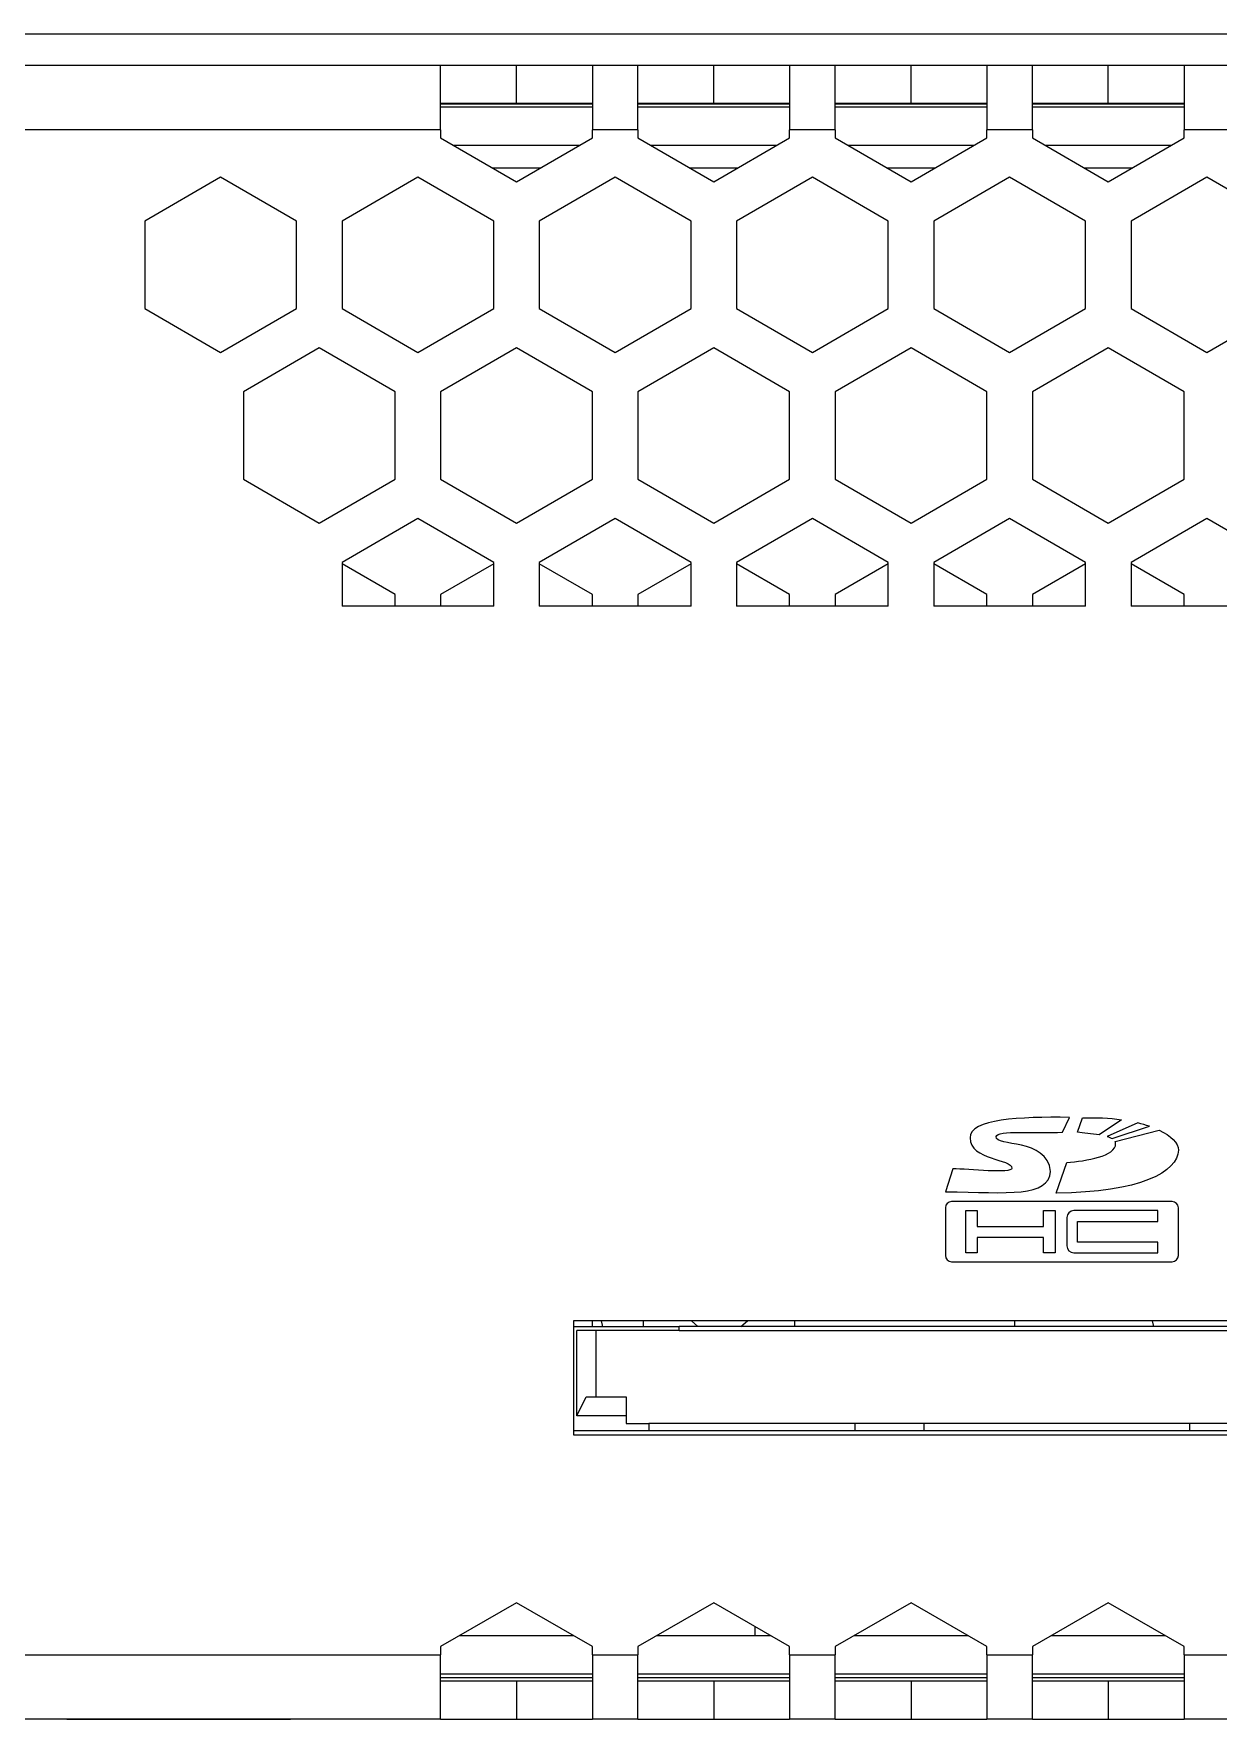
# Model space of a CAD drawing. Extents: x -260425 to 1294666, y -169889 to -2349.
# Drawn here: x 998997.8 to 999310, y -26686.6 to -26242.2 of the extents above; entities that cross this region are included whole.
import ezdxf
from ezdxf.enums import TextEntityAlignment as Align

# ---------------------------------------------------------------- set-up
doc = ezdxf.new("R2010")
doc.units = 0
doc.header["$LTSCALE"] = 100
doc.layers.add('case', color=7, linetype='Continuous')
doc.layers.add('marking', color=7, linetype='Continuous')
doc.styles.add('1ISOCPEUR', font='isocpeui.ttf', dxfattribs={"height": 250})

# ---------------------------------------------------------------- blocks, each defined once
blk = doc.blocks.new('АТС')
at = {"layer": 'case', "lineweight": 25}
for points in [[(648, 217.99), (648, 217.99), (532, 217.99), (532, 217.99)], [(648, 200.99), (648, 200.99), (648, 217.99), (648, 217.99)], [(668, 217.99), (668, 217.99), (648, 217.99), (648, 217.99)], [(668, 207.99), (668, 207.99), (668, 217.99), (668, 217.99)], [(688, 217.99), (688, 217.99), (668, 217.99), (668, 217.99)], [(688, 217.99), (688, 217.99), (688, 200.99), (688, 200.99)], [(700, 217.99), (700, 217.99), (688, 217.99), (688, 217.99)], [(700, 200.99), (700, 200.99), (700, 217.99), (700, 217.99)], [(720, 217.99), (720, 217.99), (700, 217.99), (700, 217.99)], [(720, 207.99), (720, 207.99), (720, 217.99), (720, 217.99)], [(740, 217.99), (740, 217.99), (720, 217.99), (720, 217.99)], [(740, 217.99), (740, 217.99), (740, 200.99), (740, 200.99)], [(752, 217.99), (752, 217.99), (740, 217.99), (740, 217.99)], [(752, 200.99), (752, 200.99), (752, 217.99), (752, 217.99)], [(772, 217.99), (772, 217.99), (752, 217.99), (752, 217.99)], [(772, 207.99), (772, 207.99), (772, 217.99), (772, 217.99)], [(792, 217.99), (792, 217.99), (772, 217.99), (772, 217.99)], [(792, 217.99), (792, 217.99), (792, 200.99), (792, 200.99)], [(804, 217.99), (804, 217.99), (792, 217.99), (792, 217.99)], [(804, 200.99), (804, 200.99), (804, 217.99), (804, 217.99)], [(824, 217.99), (824, 217.99), (804, 217.99), (804, 217.99)], [(824, 207.99), (824, 207.99), (824, 217.99), (824, 217.99)], [(844, 217.99), (844, 217.99), (824, 217.99), (824, 217.99)], [(844, 217.99), (844, 217.99), (844, 200.99), (844, 200.99)], [(856, 217.99), (856, 217.99), (844, 217.99), (844, 217.99)], [(668, 207.99), (668, 207.99), (648, 207.99), (648, 207.99)], [(688, 207.99), (688, 207.99), (668, 207.99), (668, 207.99)], [(720, 207.99), (720, 207.99), (700, 207.99), (700, 207.99)], [(740, 207.99), (740, 207.99), (720, 207.99), (720, 207.99)], [(772, 207.99), (772, 207.99), (752, 207.99), (752, 207.99)], [(792, 207.99), (792, 207.99), (772, 207.99), (772, 207.99)], [(824, 207.99), (824, 207.99), (804, 207.99), (804, 207.99)], [(844, 207.99), (844, 207.99), (824, 207.99), (824, 207.99)], [(648, 200.99), (648, 200.99), (648, 198.87), (648, 198.87)], [(688, 198.87), (688, 198.87), (688, 200.99), (688, 200.99)], [(700, 200.99), (700, 200.99), (700, 198.87), (700, 198.87)], [(740, 198.87), (740, 198.87), (740, 200.99), (740, 200.99)], [(752, 200.99), (752, 200.99), (752, 198.87), (752, 198.87)], [(792, 198.87), (792, 198.87), (792, 200.99), (792, 200.99)], [(804, 200.99), (804, 200.99), (804, 198.87), (804, 198.87)], [(844, 198.87), (844, 198.87), (844, 200.99), (844, 200.99)], [(648, 198.87), (648, 198.87), (668, 187.32), (668, 187.32)], [(651.25, 196.99), (651.25, 196.99), (684.75, 196.99), (684.75, 196.99)], [(668, 187.32), (668, 187.32), (688, 198.87), (688, 198.87)], [(700, 198.87), (700, 198.87), (720, 187.32), (720, 187.32)], [(703.25, 196.99), (703.25, 196.99), (736.75, 196.99), (736.75, 196.99)], [(720, 187.32), (720, 187.32), (740, 198.87), (740, 198.87)], [(752, 198.87), (752, 198.87), (772, 187.32), (772, 187.32)], [(755.25, 196.99), (755.25, 196.99), (788.75, 196.99), (788.75, 196.99)], [(772, 187.32), (772, 187.32), (792, 198.87), (792, 198.87)], [(804, 198.87), (804, 198.87), (824, 187.32), (824, 187.32)], [(807.25, 196.99), (807.25, 196.99), (840.75, 196.99), (840.75, 196.99)], [(824, 187.32), (824, 187.32), (844, 198.87), (844, 198.87)], [(590, 188.51), (590, 188.51), (570, 176.96), (570, 176.96)], [(610, 176.96), (610, 176.96), (590, 188.51), (590, 188.51)], [(642, 188.51), (642, 188.51), (622, 176.96), (622, 176.96)], [(662, 176.96), (662, 176.96), (642, 188.51), (642, 188.51)], [(694, 188.51), (694, 188.51), (674, 176.96), (674, 176.96)], [(714, 176.96), (714, 176.96), (694, 188.51), (694, 188.51)], [(746, 188.51), (746, 188.51), (726, 176.96), (726, 176.96)], [(766, 176.96), (766, 176.96), (746, 188.51), (746, 188.51)], [(798, 188.51), (798, 188.51), (778, 176.96), (778, 176.96)], [(818, 176.96), (818, 176.96), (798, 188.51), (798, 188.51)], [(850, 188.51), (850, 188.51), (830, 176.96), (830, 176.96)], [(870, 176.96), (870, 176.96), (850, 188.51), (850, 188.51)], [(570, 176.96), (570, 176.96), (570, 153.87), (570, 153.87)], [(610, 153.87), (610, 153.87), (610, 176.96), (610, 176.96)], [(622, 176.96), (622, 176.96), (622, 153.87), (622, 153.87)], [(662, 153.87), (662, 153.87), (662, 176.96), (662, 176.96)], [(674, 176.96), (674, 176.96), (674, 153.87), (674, 153.87)], [(714, 153.87), (714, 153.87), (714, 176.96), (714, 176.96)], [(726, 176.96), (726, 176.96), (726, 153.87), (726, 153.87)], [(766, 153.87), (766, 153.87), (766, 176.96), (766, 176.96)], [(778, 176.96), (778, 176.96), (778, 153.87), (778, 153.87)], [(818, 153.87), (818, 153.87), (818, 176.96), (818, 176.96)], [(830, 176.96), (830, 176.96), (830, 153.87), (830, 153.87)], [(570, 153.87), (570, 153.87), (590, 142.32), (590, 142.32)], [(590, 142.32), (590, 142.32), (610, 153.87), (610, 153.87)], [(622, 153.87), (622, 153.87), (642, 142.32), (642, 142.32)], [(642, 142.32), (642, 142.32), (662, 153.87), (662, 153.87)], [(674, 153.87), (674, 153.87), (694, 142.32), (694, 142.32)], [(694, 142.32), (694, 142.32), (714, 153.87), (714, 153.87)], [(726, 153.87), (726, 153.87), (746, 142.32), (746, 142.32)], [(746, 142.32), (746, 142.32), (766, 153.87), (766, 153.87)], [(778, 153.87), (778, 153.87), (798, 142.32), (798, 142.32)], [(798, 142.32), (798, 142.32), (818, 153.87), (818, 153.87)], [(830, 153.87), (830, 153.87), (850, 142.32), (850, 142.32)], [(850, 142.32), (850, 142.32), (870, 153.87), (870, 153.87)], [(616, 143.51), (616, 143.51), (596, 131.96), (596, 131.96)], [(636, 131.96), (636, 131.96), (616, 143.51), (616, 143.51)], [(668, 143.51), (668, 143.51), (648, 131.96), (648, 131.96)], [(688, 131.96), (688, 131.96), (668, 143.51), (668, 143.51)], [(720, 143.51), (720, 143.51), (700, 131.96), (700, 131.96)], [(740, 131.96), (740, 131.96), (720, 143.51), (720, 143.51)], [(772, 143.51), (772, 143.51), (752, 131.96), (752, 131.96)], [(792, 131.96), (792, 131.96), (772, 143.51), (772, 143.51)], [(824, 143.51), (824, 143.51), (804, 131.96), (804, 131.96)], [(844, 131.96), (844, 131.96), (824, 143.51), (824, 143.51)], [(596, 131.96), (596, 131.96), (596, 108.87), (596, 108.87)], [(636, 108.87), (636, 108.87), (636, 131.96), (636, 131.96)], [(648, 131.96), (648, 131.96), (648, 108.87), (648, 108.87)], [(688, 108.87), (688, 108.87), (688, 131.96), (688, 131.96)], [(700, 131.96), (700, 131.96), (700, 108.87), (700, 108.87)], [(740, 108.87), (740, 108.87), (740, 131.96), (740, 131.96)], [(752, 131.96), (752, 131.96), (752, 108.87), (752, 108.87)], [(792, 108.87), (792, 108.87), (792, 131.96), (792, 131.96)], [(804, 131.96), (804, 131.96), (804, 108.87), (804, 108.87)], [(844, 108.87), (844, 108.87), (844, 131.96), (844, 131.96)], [(596, 108.87), (596, 108.87), (616, 97.32), (616, 97.32)], [(616, 97.32), (616, 97.32), (636, 108.87), (636, 108.87)], [(648, 108.87), (648, 108.87), (668, 97.32), (668, 97.32)], [(668, 97.32), (668, 97.32), (688, 108.87), (688, 108.87)], [(700, 108.87), (700, 108.87), (720, 97.32), (720, 97.32)], [(720, 97.32), (720, 97.32), (740, 108.87), (740, 108.87)], [(752, 108.87), (752, 108.87), (772, 97.32), (772, 97.32)], [(772, 97.32), (772, 97.32), (792, 108.87), (792, 108.87)], [(804, 108.87), (804, 108.87), (824, 97.32), (824, 97.32)], [(824, 97.32), (824, 97.32), (844, 108.87), (844, 108.87)], [(642, 98.51), (642, 98.51), (622, 86.96), (622, 86.96)], [(662, 86.96), (662, 86.96), (642, 98.51), (642, 98.51)], [(694, 98.51), (694, 98.51), (674, 86.96), (674, 86.96)], [(714, 86.96), (714, 86.96), (694, 98.51), (694, 98.51)], [(746, 98.51), (746, 98.51), (726, 86.96), (726, 86.96)], [(766, 86.96), (766, 86.96), (746, 98.51), (746, 98.51)], [(798, 98.51), (798, 98.51), (778, 86.96), (778, 86.96)], [(818, 86.96), (818, 86.96), (798, 98.51), (798, 98.51)], [(850, 98.51), (850, 98.51), (830, 86.96), (830, 86.96)], [(870, 86.96), (870, 86.96), (850, 98.51), (850, 98.51)], [(622, 86.96), (622, 86.96), (622, 75.42), (622, 75.42)], [(636, 78.54), (636, 78.54), (622, 86.62), (622, 86.62)], [(662, 86.62), (662, 86.62), (648, 78.54), (648, 78.54)], [(662, 75.42), (662, 75.42), (662, 86.96), (662, 86.96)], [(674, 86.96), (674, 86.96), (674, 75.42), (674, 75.42)], [(688, 78.54), (688, 78.54), (674, 86.62), (674, 86.62)], [(714, 86.62), (714, 86.62), (700, 78.54), (700, 78.54)], [(714, 75.42), (714, 75.42), (714, 86.96), (714, 86.96)], [(726, 86.96), (726, 86.96), (726, 75.42), (726, 75.42)], [(740, 78.54), (740, 78.54), (726, 86.62), (726, 86.62)], [(766, 86.62), (766, 86.62), (752, 78.54), (752, 78.54)], [(766, 75.42), (766, 75.42), (766, 86.96), (766, 86.96)], [(778, 86.96), (778, 86.96), (778, 75.42), (778, 75.42)], [(792, 78.54), (792, 78.54), (778, 86.62), (778, 86.62)], [(818, 86.62), (818, 86.62), (804, 78.54), (804, 78.54)], [(818, 75.42), (818, 75.42), (818, 86.96), (818, 86.96)], [(830, 86.96), (830, 86.96), (830, 75.42), (830, 75.42)], [(844, 78.54), (844, 78.54), (830, 86.62), (830, 86.62)], [(636, 75.42), (636, 75.42), (636, 78.54), (636, 78.54)], [(648, 78.54), (648, 78.54), (648, 75.42), (648, 75.42)], [(688, 75.42), (688, 75.42), (688, 78.54), (688, 78.54)], [(700, 78.54), (700, 78.54), (700, 75.42), (700, 75.42)], [(740, 75.42), (740, 75.42), (740, 78.54), (740, 78.54)], [(752, 78.54), (752, 78.54), (752, 75.42), (752, 75.42)], [(792, 75.42), (792, 75.42), (792, 78.54), (792, 78.54)], [(804, 78.54), (804, 78.54), (804, 75.42), (804, 75.42)], [(844, 75.42), (844, 75.42), (844, 78.54), (844, 78.54)], [(662, 75.42), (662, 75.42), (622, 75.42), (622, 75.42)], [(714, 75.42), (714, 75.42), (674, 75.42), (674, 75.42)], [(766, 75.42), (766, 75.42), (726, 75.42), (726, 75.42)], [(818, 75.42), (818, 75.42), (778, 75.42), (778, 75.42)], [(870, 75.42), (870, 75.42), (830, 75.42), (830, 75.42)], [(937, -113.01), (937, -113.01), (683, -113.01), (683, -113.01)], [(683, -113.01), (683, -113.01), (683, -143.01), (683, -143.01)], [(683, -114.51), (683, -114.51), (710.9, -114.51), (710.9, -114.51)], [(710.9, -115.51), (710.9, -115.51), (683.9, -115.51), (683.9, -115.51)], [(683.9, -138.01), (683.9, -138.01), (683.9, -115.51), (683.9, -115.51)], [(688, -114.51), (688, -114.51), (688, -113.01), (688, -113.01)], [(688.9, -115.51), (688.9, -115.51), (688.9, -133.01), (688.9, -133.01)], [(701.5, -114.51), (701.5, -114.51), (701.5, -113.01), (701.5, -113.01)], [(710.9, -115.51), (710.9, -115.51), (710.9, -114.51), (710.9, -114.51)], [(920.9, -114.51), (920.9, -114.51), (710.9, -114.51), (710.9, -114.51)], [(710.9, -115.51), (710.9, -115.51), (920.9, -115.51), (920.9, -115.51)], [(714.12, -113.01), (714.12, -113.01), (715.84, -114.51), (715.84, -114.51)], [(727.16, -114.51), (727.16, -114.51), (728.88, -113.01), (728.88, -113.01)], [(741.25, -113.01), (741.25, -113.01), (741.25, -114.51), (741.25, -114.51)], [(799.25, -113.01), (799.25, -113.01), (799.25, -114.51), (799.25, -114.51)], [(683.9, -138.01), (683.9, -138.01), (686.4, -133.01), (686.4, -133.01)], [(686.4, -133.01), (686.4, -133.01), (696.9, -133.01), (696.9, -133.01)], [(696.9, -133.01), (696.9, -133.01), (696.9, -138.01), (696.9, -138.01)], [(937, -142.01), (937, -142.01), (683, -142.01), (683, -142.01)], [(696.9, -138.01), (696.9, -138.01), (683.9, -138.01), (683.9, -138.01)], [(696.9, -138.01), (696.9, -138.01), (696.9, -140.01), (696.9, -140.01)], [(696.9, -140.01), (696.9, -140.01), (702.9, -140.01), (702.9, -140.01)], [(702.9, -140.01), (702.9, -140.01), (702.9, -142.01), (702.9, -142.01)], [(757.22, -140.01), (757.22, -140.01), (702.9, -140.01), (702.9, -140.01)], [(775.4, -140.01), (775.4, -140.01), (757.22, -140.01), (757.22, -140.01)], [(845.4, -140.01), (845.4, -140.01), (775.4, -140.01), (775.4, -140.01)], [(863.58, -140.01), (863.58, -140.01), (845.4, -140.01), (845.4, -140.01)], [(683, -143.01), (683, -143.01), (937, -143.01), (937, -143.01)], [(668, -187.34), (668, -187.34), (648, -198.88), (648, -198.88)], [(688, -198.88), (688, -198.88), (668, -187.34), (668, -187.34)], [(720, -187.34), (720, -187.34), (700, -198.88), (700, -198.88)], [(740, -198.88), (740, -198.88), (720, -187.34), (720, -187.34)], [(772, -187.34), (772, -187.34), (752, -198.88), (752, -198.88)], [(792, -198.88), (792, -198.88), (772, -187.34), (772, -187.34)], [(824, -187.34), (824, -187.34), (804, -198.88), (804, -198.88)], [(844, -198.88), (844, -198.88), (824, -187.34), (824, -187.34)], [(730.95, -196.01), (730.95, -196.01), (730.95, -193.66), (730.95, -193.66)], [(648, -198.88), (648, -198.88), (648, -201.01), (648, -201.01)], [(683.02, -196.01), (683.02, -196.01), (652.98, -196.01), (652.98, -196.01)], [(688, -201.01), (688, -201.01), (688, -198.88), (688, -198.88)], [(700, -198.88), (700, -198.88), (700, -201.01), (700, -201.01)], [(735.02, -196.01), (735.02, -196.01), (704.98, -196.01), (704.98, -196.01)], [(740, -201.01), (740, -201.01), (740, -198.88), (740, -198.88)], [(752, -198.88), (752, -198.88), (752, -201.01), (752, -201.01)], [(787.02, -196.01), (787.02, -196.01), (756.98, -196.01), (756.98, -196.01)], [(792, -201.01), (792, -201.01), (792, -198.88), (792, -198.88)], [(804, -198.88), (804, -198.88), (804, -201.01), (804, -201.01)], [(839.02, -196.01), (839.02, -196.01), (808.98, -196.01), (808.98, -196.01)], [(844, -201.01), (844, -201.01), (844, -198.88), (844, -198.88)], [(648, -218.01), (648, -218.01), (648, -201.01), (648, -201.01)], [(688, -201.01), (688, -201.01), (688, -218.01), (688, -218.01)], [(700, -218.01), (700, -218.01), (700, -201.01), (700, -201.01)], [(740, -201.01), (740, -201.01), (740, -218.01), (740, -218.01)], [(752, -218.01), (752, -218.01), (752, -201.01), (752, -201.01)], [(792, -201.01), (792, -201.01), (792, -218.01), (792, -218.01)], [(804, -218.01), (804, -218.01), (804, -201.01), (804, -201.01)], [(844, -201.01), (844, -201.01), (844, -218.01), (844, -218.01)], [(648, -206.01), (648, -206.01), (688, -206.01), (688, -206.01)], [(668, -208.01), (668, -208.01), (648, -208.01), (648, -208.01)], [(668, -208.01), (668, -208.01), (668, -218.01), (668, -218.01)], [(688, -208.01), (688, -208.01), (668, -208.01), (668, -208.01)], [(700, -206.01), (700, -206.01), (740, -206.01), (740, -206.01)], [(720, -208.01), (720, -208.01), (700, -208.01), (700, -208.01)], [(720, -208.01), (720, -208.01), (720, -218.01), (720, -218.01)], [(740, -208.01), (740, -208.01), (720, -208.01), (720, -208.01)], [(752, -206.01), (752, -206.01), (792, -206.01), (792, -206.01)], [(772, -208.01), (772, -208.01), (752, -208.01), (752, -208.01)], [(772, -208.01), (772, -208.01), (772, -218.01), (772, -218.01)], [(792, -208.01), (792, -208.01), (772, -208.01), (772, -208.01)], [(804, -206.01), (804, -206.01), (844, -206.01), (844, -206.01)], [(824, -208.01), (824, -208.01), (804, -208.01), (804, -208.01)], [(824, -208.01), (824, -208.01), (824, -218.01), (824, -218.01)], [(844, -208.01), (844, -208.01), (824, -208.01), (824, -208.01)], [(648, -218.01), (648, -218.01), (532, -218.01), (532, -218.01)], [(549.46, -218.03), (549.46, -218.03), (549.46, -218.01), (549.46, -218.01)], [(549.46, -218.03), (549.46, -218.03), (552.91, -218.03), (552.91, -218.03)], [(552.91, -218.03), (552.91, -218.03), (552.91, -218.01), (552.91, -218.01)], [(552.91, -218.03), (552.91, -218.03), (578.45, -218.03), (578.45, -218.03)], [(578.45, -218.03), (578.45, -218.03), (578.45, -218.01), (578.45, -218.01)], [(578.45, -218.03), (578.45, -218.03), (600.54, -218.03), (600.54, -218.03)], [(600.54, -218.03), (600.54, -218.03), (600.54, -218.01), (600.54, -218.01)], [(600.54, -218.03), (600.54, -218.03), (606.54, -218.03), (606.54, -218.03)], [(606.54, -218.03), (606.54, -218.03), (606.54, -218.01), (606.54, -218.01)], [(606.54, -218.03), (606.54, -218.03), (608.43, -218.03), (608.43, -218.03)], [(608.43, -218.03), (608.43, -218.03), (608.43, -218.01), (608.43, -218.01)], [(648, -218.01), (648, -218.01), (668, -218.01), (668, -218.01)], [(668, -218.01), (668, -218.01), (688, -218.01), (688, -218.01)], [(700, -218.01), (700, -218.01), (688, -218.01), (688, -218.01)], [(700, -218.01), (700, -218.01), (720, -218.01), (720, -218.01)], [(720, -218.01), (720, -218.01), (740, -218.01), (740, -218.01)], [(752, -218.01), (752, -218.01), (740, -218.01), (740, -218.01)], [(752, -218.01), (752, -218.01), (772, -218.01), (772, -218.01)], [(772, -218.01), (772, -218.01), (792, -218.01), (792, -218.01)], [(804, -218.01), (804, -218.01), (792, -218.01), (792, -218.01)], [(804, -218.01), (804, -218.01), (824, -218.01), (824, -218.01)], [(824, -218.01), (824, -218.01), (844, -218.01), (844, -218.01)], [(856, -218.01), (856, -218.01), (844, -218.01), (844, -218.01)]]:
    blk.add_open_spline(points, degree=3, dxfattribs=at)
at = {"layer": 'case', "lineweight": 18}
for points in [[(648, 207.89), (648, 207.89), (688, 207.89), (688, 207.89)], [(648, 207.09), (648, 207.09), (688, 207.09), (688, 207.09)], [(700, 207.89), (700, 207.89), (740, 207.89), (740, 207.89)], [(700, 207.09), (700, 207.09), (740, 207.09), (740, 207.09)], [(752, 207.89), (752, 207.89), (792, 207.89), (792, 207.89)], [(752, 207.09), (752, 207.09), (792, 207.09), (792, 207.09)], [(804, 207.89), (804, 207.89), (844, 207.89), (844, 207.89)], [(804, 207.09), (804, 207.09), (844, 207.09), (844, 207.09)], [(648, 200.99), (648, 200.99), (532, 200.99), (532, 200.99)], [(700, 200.99), (700, 200.99), (688, 200.99), (688, 200.99)], [(752, 200.99), (752, 200.99), (740, 200.99), (740, 200.99)], [(804, 200.99), (804, 200.99), (792, 200.99), (792, 200.99)], [(856, 200.99), (856, 200.99), (844, 200.99), (844, 200.99)], [(661.64, 190.99), (661.64, 190.99), (674.36, 190.99), (674.36, 190.99)], [(713.65, 190.99), (713.65, 190.99), (726.36, 190.99), (726.36, 190.99)], [(765.65, 190.99), (765.65, 190.99), (778.36, 190.99), (778.36, 190.99)], [(817.65, 190.99), (817.65, 190.99), (830.36, 190.99), (830.36, 190.99)], [(757.22, -140.01), (757.22, -140.01), (757.22, -142.01), (757.22, -142.01)], [(775.4, -140.01), (775.4, -140.01), (775.4, -142.01), (775.4, -142.01)], [(845.4, -140.01), (845.4, -140.01), (845.4, -142.01), (845.4, -142.01)], [(532, -201.01), (532, -201.01), (648, -201.01), (648, -201.01)], [(688, -201.01), (688, -201.01), (700, -201.01), (700, -201.01)], [(740, -201.01), (740, -201.01), (752, -201.01), (752, -201.01)], [(792, -201.01), (792, -201.01), (804, -201.01), (804, -201.01)], [(844, -201.01), (844, -201.01), (856, -201.01), (856, -201.01)], [(648, -207.01), (648, -207.01), (688, -207.01), (688, -207.01)], [(700, -207.01), (700, -207.01), (740, -207.01), (740, -207.01)], [(752, -207.01), (752, -207.01), (792, -207.01), (792, -207.01)], [(804, -207.01), (804, -207.01), (844, -207.01), (844, -207.01)]]:
    blk.add_open_spline(points, degree=3, dxfattribs=at)
at = {"layer": 'case', "lineweight": 25}
for points in [[(690.34, -113.01), (690.34, -113.01), (690.56, -114.1), (690.56, -114.1), (690.56, -114.1), (690.56, -114.1), (690.62, -114.51), (690.62, -114.51)], [(835.59, -113.01), (835.59, -113.01), (835.81, -114.1), (835.81, -114.1), (835.81, -114.1), (835.81, -114.1), (835.87, -114.51), (835.87, -114.51)]]:
    blk.add_open_spline(points, degree=3, knots=[0, 0, 0, 0, 0.333333, 0.333333, 0.333333, 0.333333, 1, 1, 1, 1], dxfattribs=at)
at = {"layer": 'marking'}
for points, knots in [([(787.55, -64.75), (787.53, -59.8), (800.78, -59.14), (813.75, -59.36), (813.75, -59.36), (813.75, -59.36), (811.97, -63.27), (811.97, -63.27), (811.97, -63.27), (805.15, -63.65), (794.6, -62.66), (794.45, -64.39), (794.45, -64.39), (794.19, -67.3), (807.75, -64.61), (808.8, -73.59), (808.8, -73.59), (808.28, -80.41), (797.85, -79.24), (781.06, -78.94), (781.06, -78.94), (781.06, -78.94), (783.01, -72.87), (783.01, -72.87), (783.01, -72.87), (787.23, -73), (798.54, -74.21), (798.58, -72.79), (798.58, -72.79), (798.66, -70.22), (787.58, -70.69), (787.55, -64.75)], [0, 0, 0, 0, 0.111111, 0.111111, 0.111111, 0.111111, 0.222222, 0.222222, 0.222222, 0.222222, 0.333333, 0.333333, 0.333333, 0.333333, 0.444444, 0.444444, 0.444444, 0.444444, 0.555556, 0.555556, 0.555556, 0.555556, 0.666667, 0.666667, 0.666667, 0.666667, 0.777778, 0.777778, 0.777778, 0.777778, 1, 1, 1, 1]), ([(821.64, -63.96), (821.64, -63.96), (827.5, -59.98), (827.5, -59.98), (827.5, -59.98), (824.26, -59.51), (820.75, -59.32), (817.23, -59.49), (817.23, -59.49), (817.23, -59.49), (815.9, -63.28), (815.9, -63.28), (815.9, -63.28), (817.39, -63.54), (819.65, -63.65), (821.64, -63.96)], [0, 0, 0, 0, 0.2, 0.2, 0.2, 0.2, 0.4, 0.4, 0.4, 0.4, 0.6, 0.6, 0.6, 0.6, 1, 1, 1, 1]), ([(831.81, -60.82), (832.89, -61.08), (833.88, -61.37), (834.84, -61.69), (834.84, -61.69), (834.84, -61.69), (825.02, -64.94), (825.02, -64.94), (825.02, -64.94), (824.66, -64.73), (824.22, -64.55), (823.72, -64.4), (823.72, -64.4), (823.72, -64.4), (831.81, -60.82), (831.81, -60.82)], [0, 0, 0, 0, 0.2, 0.2, 0.2, 0.2, 0.4, 0.4, 0.4, 0.4, 0.6, 0.6, 0.6, 0.6, 1, 1, 1, 1]), ([(837.45, -62.73), (837.45, -62.73), (825.78, -65.71), (825.78, -65.71), (825.78, -65.71), (825.87, -65.88), (825.92, -66.06), (825.93, -66.25), (825.93, -66.25), (826.07, -69.61), (818.12, -70.84), (813.1, -71.24), (813.1, -71.24), (813.1, -71.24), (810.27, -79.29), (810.27, -79.29), (810.27, -79.29), (832.4, -79.21), (842.4, -73.67), (842.48, -68.01), (842.48, -68.01), (842.5, -66.03), (840.57, -64.19), (837.45, -62.73)], [0, 0, 0, 0, 0.142857, 0.142857, 0.142857, 0.142857, 0.285714, 0.285714, 0.285714, 0.285714, 0.428571, 0.428571, 0.428571, 0.428571, 0.571429, 0.571429, 0.571429, 0.571429, 0.714286, 0.714286, 0.714286, 0.714286, 1, 1, 1, 1]), ([(782.71, -81.53), (782.71, -81.53), (840.83, -81.53), (840.83, -81.53), (840.83, -81.53), (841.73, -81.53), (842.48, -82.27), (842.48, -83.17), (842.48, -83.17), (842.48, -83.17), (842.48, -95.75), (842.48, -95.75), (842.48, -95.75), (842.48, -96.65), (841.73, -97.39), (840.83, -97.39), (840.83, -97.39), (840.83, -97.39), (782.71, -97.39), (782.71, -97.39), (782.71, -97.39), (781.8, -97.39), (781.06, -96.65), (781.06, -95.75), (781.06, -95.75), (781.06, -95.75), (781.06, -83.17), (781.06, -83.17), (781.06, -83.17), (781.06, -82.27), (781.8, -81.53), (782.71, -81.53)], [0, 0, 0, 0, 0.111111, 0.111111, 0.111111, 0.111111, 0.222222, 0.222222, 0.222222, 0.222222, 0.333333, 0.333333, 0.333333, 0.333333, 0.444444, 0.444444, 0.444444, 0.444444, 0.555556, 0.555556, 0.555556, 0.555556, 0.666667, 0.666667, 0.666667, 0.666667, 0.777778, 0.777778, 0.777778, 0.777778, 1, 1, 1, 1]), ([(806.95, -91.06), (806.95, -91.06), (806.95, -95.06), (806.95, -95.06), (806.95, -95.06), (806.95, -95.06), (809.97, -95.06), (809.97, -95.06), (809.97, -95.06), (809.97, -95.06), (809.97, -83.94), (809.97, -83.94), (809.97, -83.94), (809.97, -83.94), (806.95, -83.94), (806.95, -83.94), (806.95, -83.94), (806.95, -83.94), (806.95, -88.15), (806.95, -88.15), (806.95, -88.15), (806.95, -88.15), (789.48, -88.15), (789.48, -88.15), (789.48, -88.15), (789.48, -88.15), (789.48, -83.94), (789.48, -83.94), (789.48, -83.94), (789.48, -83.94), (786.45, -83.94), (786.45, -83.94), (786.45, -83.94), (786.45, -83.94), (786.45, -95.06), (786.45, -95.06), (786.45, -95.06), (786.45, -95.06), (789.48, -95.06), (789.48, -95.06), (789.48, -95.06), (789.48, -95.06), (789.48, -91.06), (789.48, -91.06), (789.48, -91.06), (789.48, -91.06), (806.95, -91.06), (806.95, -91.06)], [0, 0, 0, 0, 0.076923, 0.076923, 0.076923, 0.076923, 0.153846, 0.153846, 0.153846, 0.153846, 0.230769, 0.230769, 0.230769, 0.230769, 0.307692, 0.307692, 0.307692, 0.307692, 0.384615, 0.384615, 0.384615, 0.384615, 0.461538, 0.461538, 0.461538, 0.461538, 0.538462, 0.538462, 0.538462, 0.538462, 0.615385, 0.615385, 0.615385, 0.615385, 0.692308, 0.692308, 0.692308, 0.692308, 0.769231, 0.769231, 0.769231, 0.769231, 0.846154, 0.846154, 0.846154, 0.846154, 1, 1, 1, 1]), ([(837.07, -83.94), (837.07, -83.94), (837.07, -86.8), (837.07, -86.8), (837.07, -86.8), (837.07, -86.8), (815.92, -86.8), (815.92, -86.8), (815.92, -86.8), (815.92, -86.8), (815.92, -92.25), (815.92, -92.25), (815.92, -92.25), (815.92, -92.25), (837.07, -92.25), (837.07, -92.25), (837.07, -92.25), (837.07, -92.25), (837.07, -95.06), (837.07, -95.06), (837.07, -95.06), (837.07, -95.06), (814.93, -95.06), (814.93, -95.06), (814.93, -95.06), (813.92, -95.06), (813.09, -94.23), (813.09, -93.22), (813.09, -93.22), (813.09, -93.22), (813.09, -85.77), (813.09, -85.77), (813.09, -85.77), (813.09, -84.77), (813.92, -83.94), (814.93, -83.94), (814.93, -83.94), (814.93, -83.94), (837.07, -83.94), (837.07, -83.94)], [0, 0, 0, 0, 0.090909, 0.090909, 0.090909, 0.090909, 0.181818, 0.181818, 0.181818, 0.181818, 0.272727, 0.272727, 0.272727, 0.272727, 0.363636, 0.363636, 0.363636, 0.363636, 0.454545, 0.454545, 0.454545, 0.454545, 0.545455, 0.545455, 0.545455, 0.545455, 0.636364, 0.636364, 0.636364, 0.636364, 0.727273, 0.727273, 0.727273, 0.727273, 0.818182, 0.818182, 0.818182, 0.818182, 1, 1, 1, 1])]:
    blk.add_open_spline(points, degree=3, knots=knots, dxfattribs=at)
blk = doc.blocks.new('*U214')
at = {"color": 0, "linetype": 'ByBlock', "lineweight": -2}
blk.add_line((174.5, -22.225), (625.5, -22.225), dxfattribs=at)
at = {"color": 0, "lineweight": -2, "style": '1ISOCPEUR', "oblique": 15, "flags": 8}
blk.add_attdef('НАИМЕНОВАНИЕ', text='', height=25, dxfattribs=at).set_placement((750, 10.425), align=Align.MIDDLE_LEFT)

msp = doc.modelspace()

# ---------------------------------------------------------------- block references
at = {"xscale": 10, "yscale": 10, "zscale": 10}
msp.add_blockref('*U214', (996576.69, -26019.92), dxfattribs=at)
msp.add_blockref('АТС', (998457.03, -26468.52))

doc.saveas('drawing.dxf')
